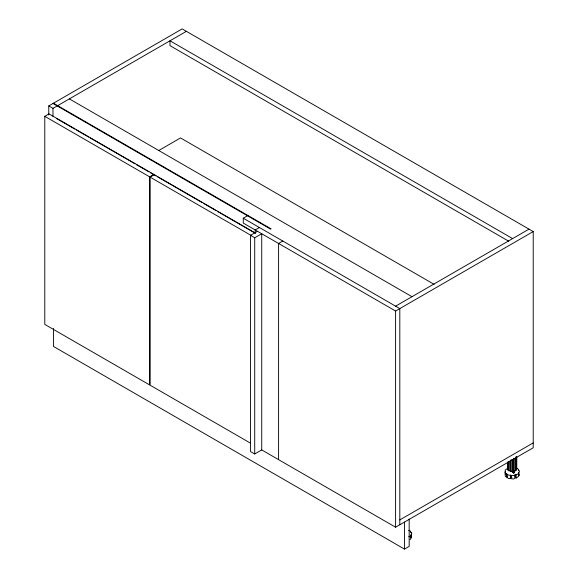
<?xml version="1.0" encoding="UTF-8"?>
<svg xmlns="http://www.w3.org/2000/svg" width="578" height="578" viewBox="0 0 578 578"><rect width="100%" height="100%" fill="white"/><g stroke="black" fill="none" stroke-linecap="round" stroke-linejoin="round"><path stroke-width="0.87" d="M505.251 474.43L505.251 471.33M507.585 476.532L506.473 477.074L506.473 473.967L507.274 474.524L507.274 477.623L508.488 478.461L510.345 478.649L510.721 475.073M509.008 461.215L508.835 470.752L508.835 461.367M512.144 459.597L512.144 471.54L510.352 471.337L510.352 460.24M515.46 457.097L515.46 470.752L513.943 471.337L513.943 458.535M515.46 470.752L516.472 469.871L516.472 456.707M511.826 471.569L513.712 472.985L514.355 472.696L514.521 471.113M507.824 467.804L507.824 469.871L507.773 461.974M516.472 469.871L516.833 456.895M410.12 539.657L410.763 538.631L411.189 534.852L411.189 537.959L411.182 535.914M519.485 474.776L518.842 475.802L518.842 472.703L518.415 476.482L516.147 478.049L515.049 476.958L515.049 474.632M510.352 471.337L510.526 460.095M507.824 468.202L505.251 469.979L505.259 472.876L508.488 475.094L513.43 475.593L517.772 474.141L519.485 471.417L517.758 468.693L516.313 468.216M48.769 114.95L48.769 105.918L182.164 28.9L533.212 231.576L533.212 447.762L395.598 527.208L261.422 449.742M48.769 105.918L52.981 108.346L186.376 31.335M44.788 116.323L49 113.888L153.849 174.419L149.637 176.854L44.788 116.323L44.788 324.403L149.637 384.934L149.637 176.854M158.748 150.511L180.524 137.94L434.172 284.383M250.288 443.044L150.107 385.201L150.107 177.121L154.319 174.693L255.281 232.977M533.212 231.576L395.598 311.022L243.266 223.072L243.266 218.209L247.948 215.507M259.392 227.522L255.18 229.95L255.18 233.555M250.505 235.354L254.717 237.789L261.733 233.736L261.733 449.922L254.717 453.976L250.505 451.548L250.505 235.354L257.521 231.301M282.801 241.033L278.589 243.461L278.589 459.655M395.598 306.159L529 229.141M399.81 519.911L533.212 442.9M53.451 328.412L53.451 346.424L404.492 549.1L409.173 546.398L409.181 519.044M408.675 536.781L410.12 536.297L411.832 533.573L410.105 530.85L408.66 530.366M516.833 468.837L516.522 456.923M512.086 459.416L512.086 471.366L513.943 471.337M510.721 477.399L511.949 477.529M509.008 470.6L510.526 471.186M512.614 238.598L169.997 40.792L169.997 45.655L508.712 241.214M69.36 98.889L411.984 296.702M53.451 103.216L271.096 228.874L270.627 229.141L52.981 103.484M243.266 218.209L399.81 308.587L399.81 524.781M56.882 118.728L74.822 129.089M76.383 129.985L88.868 137.196M90.428 138.091L134.891 163.769M136.451 164.665L148.936 171.876M150.497 172.771L155.952 175.929M157.512 176.825L201.982 202.502M203.543 203.398L216.02 210.609M217.581 211.505L254.248 232.674M150.107 177.121L251.069 235.412M506.473 477.074L505.259 476.243L505.251 472.053M507.824 469.871L508.835 470.752M511.703 471.207L513.712 472.985L512.765 471.634M511.935 471.178L513.712 472.985M518.408 469.979L518.834 470.651M410.756 532.128L411.182 532.808M516.212 456.974L516.212 469.77M516.147 478.049L516.147 474.95L514.94 475.347L514.94 478.454L513.43 478.96L511.573 478.772L511.573 475.665L510.345 475.542L510.345 478.649M514.355 470.976L514.355 472.696M513.878 458.361L513.878 471.157M508.127 462.154L508.127 469.835M404.492 522.079L404.492 549.1M395.598 311.022L395.598 527.208M254.717 237.789L254.717 453.976M52.981 108.346L52.981 116.474"/></g></svg>
